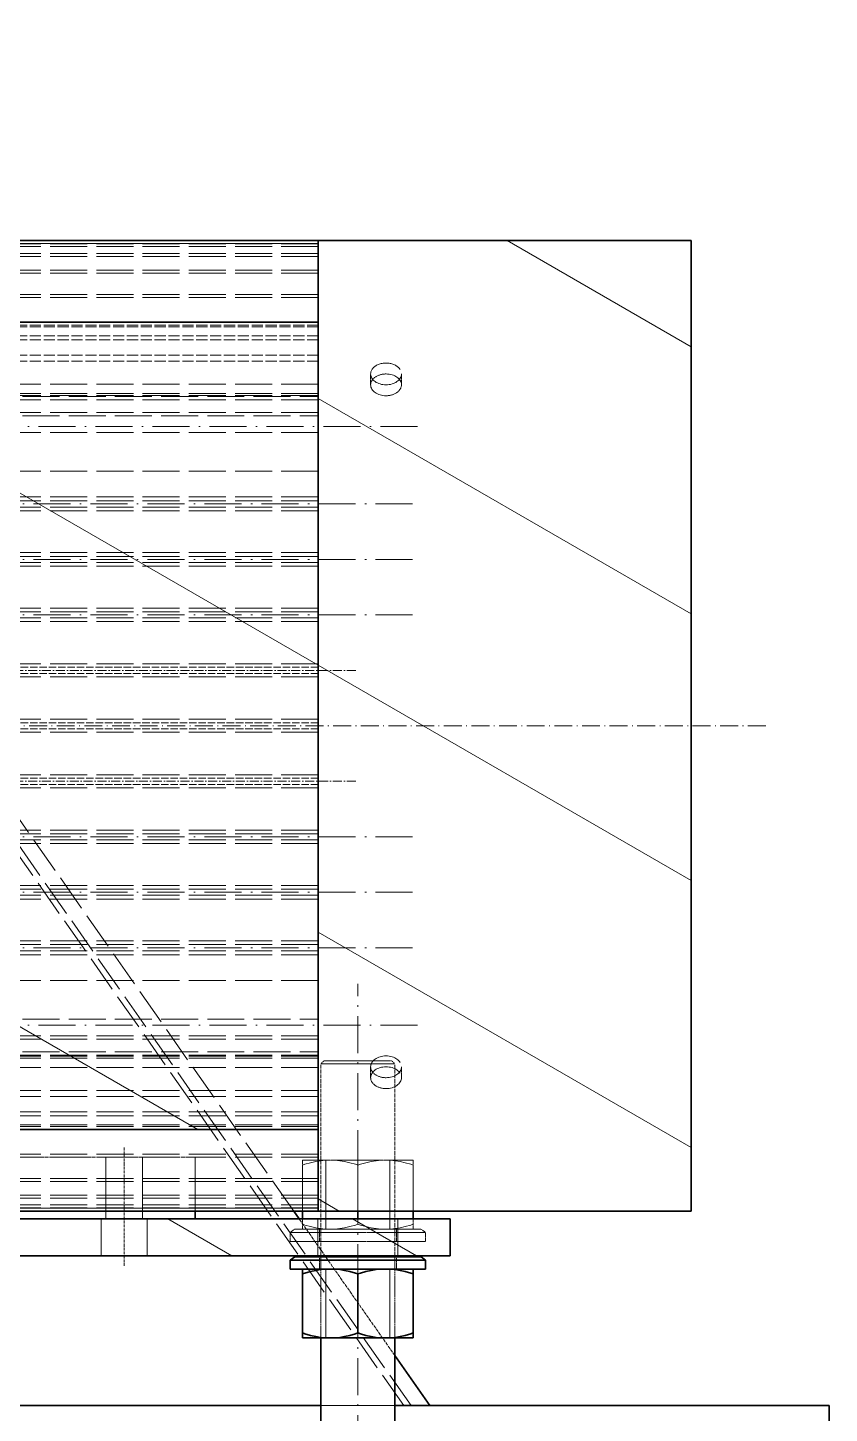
# Model space of a CAD drawing. Header units: millimetres. Extents: x 2784 to 32191, y 2597 to 23392.
# Drawn here: x 14695.6 to 14955.7, y 9419.3 to 9868.9 of the extents above; entities that cross this region are included whole.
import ezdxf

# ---------------------------------------------------------------- set-up
doc = ezdxf.new("R2010")
doc.units = ezdxf.units.MM
doc.linetypes.add('DASHDOT', pattern=[18.5, 12, -3, 0.5, -3])
doc.linetypes.add('DASHED', pattern=[15, 12, -3])

# ---------------------------------------------------------------- blocks, each defined once
blk = doc.blocks.new('A$C55E021B5')
at = {"color": 7, "linetype": 'DASHED', "lineweight": 13}
for p, q in [((135.74, 250.5), (580, 884.97)), ((138.08, 250.5), (580, 881.62)), ((173.83, 313.61), (426.95, 675.11)), ((165.85, 627.66), (471.85, 627.66)), ((165.85, 627.57), (471.85, 627.57)), ((165.85, 626.62), (471.85, 626.62)), ((165.85, 626.62), (471.85, 626.62)), ((165.85, 624.42), (471.85, 624.42)), ((165.85, 623.46), (471.85, 623.46)), ((165.85, 623.46), (471.85, 623.46)), ((165.85, 619), (471.85, 619)), ((165.85, 618.04), (471.85, 618.04)), ((165.85, 618.04), (471.85, 618.04)), ((165.85, 611.07), (471.85, 611.07)), ((165.85, 610.11), (471.85, 610.11)), ((165.85, 610.11), (471.85, 610.11)), ((165.85, 581.99), (471.85, 581.99)), ((165.85, 578.96), (471.85, 578.96)), ((165.85, 578.33), (471.85, 578.33)), ((471.85, 577.95), (165.85, 577.95)), ((165.85, 576.96), (471.85, 576.96)), ((165.85, 572.75), (471.85, 572.75)), ((471.85, 571.67), (165.85, 571.67)), ((165.85, 566.32), (471.85, 566.32)), ((165.85, 553.76), (471.85, 553.76)), ((165.85, 545.47), (471.85, 545.47)), ((165.85, 544.11), (471.85, 544.11)), ((165.85, 542.11), (471.85, 542.11)), ((165.85, 540.89), (471.85, 540.89)), ((165.85, 527.36), (471.85, 527.36)), ((165.85, 526.11), (471.85, 526.11)), ((165.85, 524.11), (471.85, 524.11)), ((165.85, 522.95), (471.85, 522.95)), ((165.85, 509.29), (471.85, 509.29)), ((165.85, 508.11), (471.85, 508.11)), ((165.85, 506.11), (471.85, 506.11)), ((165.85, 504.99), (471.85, 504.99)), ((165.85, 491.25), (471.85, 491.25)), ((165.85, 487), (471.85, 487)), ((165.85, 473.23), (471.85, 473.23)), ((165.85, 469), (471.85, 469)), ((165.85, 455.22), (471.85, 455.22)), ((165.85, 450.98), (471.85, 450.98)), ((165.85, 437.24), (471.85, 437.24)), ((165.85, 436.11), (471.85, 436.11)), ((165.85, 434.11), (471.85, 434.11)), ((165.85, 432.93), (471.85, 432.93)), ((165.85, 419.27), (471.85, 419.27)), ((165.85, 418.11), (471.85, 418.11)), ((165.85, 416.11), (471.85, 416.11)), ((165.85, 414.86), (471.85, 414.86)), ((165.85, 401.34), (471.85, 401.34)), ((165.85, 400.11), (471.85, 400.11)), ((165.85, 398.11), (471.85, 398.11)), ((165.85, 396.75), (471.85, 396.75)), ((165.85, 388.47), (471.85, 388.47)), ((471.85, 375.91), (165.85, 375.91)), ((165.85, 370.55), (471.85, 370.55)), ((165.85, 369.47), (471.85, 369.47)), ((471.85, 365.27), (165.85, 365.27)), ((165.85, 364.27), (471.85, 364.27)), ((165.85, 363.89), (471.85, 363.89)), ((165.85, 363.26), (471.85, 363.26)), ((165.85, 360.24), (471.85, 360.24)), ((165.85, 352.8), (471.85, 352.8)), ((165.85, 350.81), (471.85, 350.81)), ((165.85, 345.8), (471.85, 345.8)), ((165.85, 344.57), (471.85, 344.57)), ((165.85, 341.67), (471.85, 341.67)), ((165.85, 341.08), (471.85, 341.08)), ((165.85, 340.13), (471.85, 340.13)), ((165.85, 332.12), (471.85, 332.12)), ((165.85, 332.12), (471.85, 332.12)), ((165.85, 331.16), (471.85, 331.16)), ((165.85, 324.18), (471.85, 324.18)), ((165.85, 324.18), (471.85, 324.18)), ((165.85, 323.22), (471.85, 323.22)), ((165.85, 318.77), (471.85, 318.77)), ((165.85, 318.77), (471.85, 318.77)), ((165.85, 317.81), (471.85, 317.81)), ((165.85, 315.61), (471.85, 315.61)), ((165.85, 315.61), (471.85, 315.61)), ((165.85, 314.65), (471.85, 314.65)), ((165.85, 314.57), (471.85, 314.57))]:
    blk.add_line(p, q, dxfattribs=at)
at = {"color": 7, "lineweight": 35, "ltscale": 4.57764e-05}
for p, q in [((44.85, 628.61), (44.85, 628.59)), ((165.85, 628.59), (165.85, 628.61)), ((44.85, 313.64), (44.85, 313.61)), ((165.85, 313.61), (165.85, 313.64))]:
    blk.add_line(p, q, dxfattribs=at)
at = {"color": 7, "lineweight": 35, "ltscale": 0.201667}
for p, q in [((44.85, 628.61), (165.85, 628.61)), ((44.85, 628.59), (165.85, 628.59)), ((44.85, 313.64), (165.85, 313.64)), ((44.85, 313.61), (165.85, 313.61))]:
    blk.add_line(p, q, dxfattribs=at)
at = {"color": 7, "lineweight": 35}
for p, q in [((44.85, 313.64), (44.85, 628.59)), ((165.85, 628.59), (165.85, 313.64)), ((165.85, 340.15), (471.85, 340.15)), ((165.85, 340.13), (471.85, 340.13)), ((473, 311.11), (123, 311.11)), ((165.85, 313.61), (471.85, 313.61)), ((473, 299.11), (123, 299.11))]:
    blk.add_line(p, q, dxfattribs=at)
at = {"color": 7, "lineweight": 13, "ltscale": 0.114954}
blk.add_line((104.58, 628.59), (44.85, 594.1), dxfattribs=at)
at = {"color": 7, "linetype": 'DASHED', "lineweight": 13, "ltscale": 0.001594}
for p, q in [((165.85, 627.66), (165.85, 628.61)), ((165.85, 313.61), (165.85, 314.57))]:
    blk.add_line(p, q, dxfattribs=at)
at = {"color": 7, "lineweight": 35, "ltscale": 0.21}
blk.add_line((165.85, 628.61), (291.85, 628.61), dxfattribs=at)
at = {"color": 7, "linetype": 'DASHED', "lineweight": 13, "ltscale": 0.042601}
for p, q in [((165.85, 627.66), (165.85, 602.1)), ((165.85, 340.13), (165.85, 314.57))]:
    blk.add_line(p, q, dxfattribs=at)
at = {"color": 7, "lineweight": 13, "ltscale": 0.289167}
blk.add_line((165.85, 627.66), (339.35, 627.66), dxfattribs=at)
at = {"color": 7, "lineweight": 13, "ltscale": 0.371198}
blk.add_line((358.73, 602.11), (165.85, 490.75), dxfattribs=at)
at = {"color": 7, "linetype": 'DASHED', "lineweight": 13, "ltscale": 0.21025}
blk.add_line((165.85, 602.1), (292, 602.1), dxfattribs=at)
at = {"color": 7, "linetype": 'DASHED', "lineweight": 13, "ltscale": 2.63214e-05}
blk.add_line((165.85, 602.08), (165.85, 602.1), dxfattribs=at)
at = {"color": 7, "lineweight": 35, "ltscale": 0.21025}
blk.add_line((165.85, 602.1), (292, 602.1), dxfattribs=at)
at = {"color": 7, "lineweight": 35, "ltscale": 0.436557}
blk.add_line((165.85, 602.08), (165.85, 340.15), dxfattribs=at)
at = {"color": 7, "lineweight": 35, "ltscale": 0.210486}
blk.add_line((165.85, 602.08), (292.14, 602.08), dxfattribs=at)
at = {"color": 7, "linetype": 'DASHED', "lineweight": 13, "ltscale": 0.3}
for p, q in [((165.85, 601.15), (345.85, 601.15)), ((165.85, 600.56), (345.85, 600.56)), ((165.85, 597.66), (345.85, 597.66)), ((165.85, 596.43), (345.85, 596.43)), ((165.85, 591.42), (345.85, 591.42)), ((165.85, 589.42), (345.85, 589.42))]:
    blk.add_line(p, q, dxfattribs=at)
at = {"color": 7, "linetype": 'DASHED', "lineweight": 13, "ltscale": 0.005893}
for p, q in [((138.85, 581.77), (138.85, 585.31)), ((148.85, 581.77), (148.85, 585.31)), ((138.85, 360.45), (138.85, 356.92)), ((148.85, 360.45), (148.85, 356.92))]:
    blk.add_line(p, q, dxfattribs=at)
at = {"color": 7, "lineweight": 13, "ltscale": 0.232865}
for p, q in [((165.85, 577.36), (44.85, 507.5)), ((165.85, 490.75), (44.85, 420.89)), ((165.85, 404.15), (44.85, 334.29))]:
    blk.add_line(p, q, dxfattribs=at)
at = {"color": 7, "linetype": 'DASHDOT', "lineweight": 13}
for p, q in [((133.65, 568.23), (520.05, 568.23)), ((135.25, 543.11), (502.45, 543.11)), ((135.25, 525.11), (502.45, 525.11)), ((135.25, 507.11), (502.45, 507.11)), ((135.25, 435.11), (502.45, 435.11)), ((135.25, 417.11), (502.45, 417.11)), ((135.25, 399.11), (502.45, 399.11)), ((153, 87.42), (153, 387.42)), ((133.65, 374), (520.05, 374))]:
    blk.add_line(p, q, dxfattribs=at)
at = {"color": 7, "lineweight": 13}
for p, q in [((471.85, 494.22), (204.99, 340.15)), ((165.85, 314.57), (471.85, 314.57))]:
    blk.add_line(p, q, dxfattribs=at)
at = {"color": 7, "linetype": 'DASHDOT', "lineweight": 13, "ltscale": 0.243001}
for p, q in [((153.7, 489.11), (299.5, 489.11)), ((153.7, 453.11), (299.5, 453.11))]:
    blk.add_line(p, q, dxfattribs=at)
at = {"color": 7, "linetype": 'DASHED', "lineweight": 13, "ltscale": 0.2025}
for p, q in [((165.85, 490.11), (287.35, 490.11)), ((165.85, 488.11), (287.35, 488.11)), ((165.85, 472.11), (287.35, 472.11)), ((165.85, 470.11), (287.35, 470.11)), ((165.85, 454.11), (287.35, 454.11)), ((165.85, 452.11), (287.35, 452.11))]:
    blk.add_line(p, q, dxfattribs=at)
at = {"color": 7, "linetype": 'DASHDOT', "lineweight": 13, "ltscale": 0.485001}
blk.add_line((20.6, 471.11), (311.6, 471.11), dxfattribs=at)
at = {"color": 7, "linetype": 'DASHED', "lineweight": 13, "ltscale": 0.002357}
for p, q in [((142, 362.42), (141, 361.42)), ((164, 362.42), (165, 361.42))]:
    blk.add_line(p, q, dxfattribs=at)
at = {"color": 7, "linetype": 'DASHED', "lineweight": 13, "ltscale": 0.037552}
for p, q in [((163.53, 361.42), (141, 361.42)), ((165, 361.42), (142.47, 361.42))]:
    blk.add_line(p, q, dxfattribs=at)
at = {"color": 7, "linetype": 'DASHED', "lineweight": 13, "ltscale": 0.103846}
for p, q in [((141, 299.11), (141, 361.42)), ((165, 299.11), (165, 361.42))]:
    blk.add_line(p, q, dxfattribs=at)
at = {"color": 7, "linetype": 'DASHED', "lineweight": 13, "ltscale": 0.002244}
blk.add_line((143.35, 362.42), (142, 362.42), dxfattribs=at)
at = {"color": 7, "linetype": 'DASHED', "lineweight": 13, "ltscale": 0.034422}
blk.add_line((164, 362.42), (143.35, 362.42), dxfattribs=at)
at = {"color": 7, "linetype": 'DASHED', "lineweight": 13, "ltscale": 2.67029e-05}
blk.add_line((165.85, 340.13), (165.85, 340.15), dxfattribs=at)
at = {"color": 7, "linetype": 'DASHDOT', "lineweight": 13, "ltscale": 0.064}
blk.add_line((228.85, 295.91), (228.85, 334.31), dxfattribs=at)
at = {"color": 7, "linetype": 'DASHED', "lineweight": 13, "ltscale": 0.012392}
for p, q in [((142.43, 330.1), (135, 330.1)), ((171, 330.1), (163.56, 330.1)), ((142.43, 307.8), (135, 307.8)), ((171, 307.8), (163.56, 307.8))]:
    blk.add_line(p, q, dxfattribs=at)
at = {"color": 7, "linetype": 'DASHED', "lineweight": 13, "ltscale": 0.002592}
for p, q in [((135, 330.1), (135, 328.55)), ((171, 330.1), (171, 328.55)), ((135, 307.8), (135, 309.36)), ((171, 307.8), (171, 309.36))]:
    blk.add_line(p, q, dxfattribs=at)
at = {"color": 7, "linetype": 'DASHED', "lineweight": 13, "ltscale": 0.02489}
for p, q in [((135, 313.61), (135, 328.55)), ((153, 313.61), (153, 328.55)), ((171, 313.61), (171, 328.55))]:
    blk.add_line(p, q, dxfattribs=at)
at = {"color": 7, "linetype": 'DASHED', "lineweight": 13, "ltscale": 0.005215}
for p, q in [((142.43, 330.1), (145.56, 330.1)), ((160.43, 330.1), (163.56, 330.1)), ((142.43, 307.8), (145.56, 307.8)), ((160.43, 307.8), (163.56, 307.8)), ((142.43, 294.8), (145.56, 294.8)), ((160.43, 294.8), (163.56, 294.8))]:
    blk.add_line(p, q, dxfattribs=at)
at = {"color": 7, "linetype": 'DASHED', "lineweight": 13, "ltscale": 0.037167}
for p, q in [((142.62, 307.8), (142.62, 330.1)), ((163.38, 307.8), (163.38, 330.1)), ((142.62, 272.5), (142.62, 294.8)), ((163.38, 272.5), (163.38, 294.8))]:
    blk.add_line(p, q, dxfattribs=at)
at = {"color": 7, "linetype": 'DASHED', "lineweight": 13, "ltscale": 0.024784}
for p, q in [((160.43, 330.1), (145.56, 330.1)), ((160.43, 307.8), (145.56, 307.8)), ((160.43, 294.8), (145.56, 294.8))]:
    blk.add_line(p, q, dxfattribs=at)
at = {"color": 7, "linetype": 'DASHED', "lineweight": 13, "ltscale": 0.031982}
for p, q in [((153, 309.36), (153, 328.55)), ((153, 274.06), (153, 293.25))]:
    blk.add_line(p, q, dxfattribs=at)
at = {"color": 7, "linetype": 'DASHED', "lineweight": 13, "ltscale": 0.101667}
blk.add_line((266.85, 331.11), (205.85, 331.11), dxfattribs=at)
at = {"color": 7, "linetype": 'DASHED', "lineweight": 13, "ltscale": 0.029166}
blk.add_line((205.85, 331.11), (205.85, 313.61), dxfattribs=at)
at = {"color": 7, "linetype": 'DASHED', "lineweight": 13, "ltscale": 0.033333}
for p, q in [((222.85, 311.11), (222.85, 331.11)), ((234.85, 311.11), (234.85, 331.11))]:
    blk.add_line(p, q, dxfattribs=at)
at = {"color": 7, "lineweight": 13, "ltscale": 0.013027}
blk.add_line((165.85, 317.55), (159.08, 313.64), dxfattribs=at)
at = {"color": 7, "lineweight": 35, "ltscale": 0.02}
blk.add_line((123, 311.11), (123, 299.11), dxfattribs=at)
at = {"color": 7, "lineweight": 13, "ltscale": 0.04}
for p, q in [((154.7, 311.11), (133.92, 299.11)), ((214.7, 311.11), (193.92, 299.11))]:
    blk.add_line(p, q, dxfattribs=at)
at = {"color": 7, "lineweight": 35, "ltscale": 0.004167}
for p, q in [((135, 311.11), (135, 313.61)), ((153, 311.11), (153, 313.61)), ((171, 311.11), (171, 313.61)), ((205.85, 313.61), (205.85, 311.11))]:
    blk.add_line(p, q, dxfattribs=at)
at = {"color": 7, "linetype": 'DASHED', "lineweight": 13, "ltscale": 0.002925}
for p, q in [((135, 309.36), (135, 311.11)), ((153, 309.36), (153, 311.11)), ((171, 309.36), (171, 311.11))]:
    blk.add_line(p, q, dxfattribs=at)
at = {"color": 7, "linetype": 'DASHED', "lineweight": 13, "ltscale": 0.02}
for p, q in [((140, 299.11), (140, 311.11)), ((166, 299.11), (166, 311.11)), ((221.35, 299.11), (221.35, 311.11)), ((236.35, 299.11), (236.35, 311.11))]:
    blk.add_line(p, q, dxfattribs=at)
at = {"color": 7, "linetype": 'DASHED', "lineweight": 13, "ltscale": 0.090304}
blk.add_line((141, 266.73), (172.08, 311.11), dxfattribs=at)
at = {"color": 7, "lineweight": 35, "ltscale": 0.005087}
blk.add_line((172.08, 311.11), (173.83, 313.61), dxfattribs=at)
at = {"color": 7, "linetype": 'DASHED', "lineweight": 13, "ltscale": 0.426667}
blk.add_line((461.85, 311.11), (205.85, 311.11), dxfattribs=at)
at = {"color": 7, "linetype": 'DASHED', "lineweight": 13, "ltscale": 0.003151}
for p, q in [((132.5, 307.8), (131, 306.65)), ((173.5, 307.8), (175, 306.65))]:
    blk.add_line(p, q, dxfattribs=at)
at = {"color": 7, "linetype": 'DASHED', "lineweight": 13, "ltscale": 0.036667}
for p, q in [((153, 306.65), (131, 306.65)), ((153, 303.8), (131, 303.8)), ((153, 297.65), (131, 297.65))]:
    blk.add_line(p, q, dxfattribs=at)
at = {"color": 7, "linetype": 'DASHED', "lineweight": 13, "ltscale": 0.004749}
for p, q in [((131, 303.8), (131, 306.65)), ((175, 303.8), (175, 306.65))]:
    blk.add_line(p, q, dxfattribs=at)
at = {"color": 7, "linetype": 'DASHED', "lineweight": 13, "ltscale": 0.034167}
blk.add_line((153, 307.8), (132.5, 307.8), dxfattribs=at)
at = {"color": 7, "linetype": 'DASHED', "lineweight": 13, "ltscale": 0.006667}
for p, q in [((140.5, 303.8), (140.5, 307.8)), ((165.5, 303.8), (165.5, 307.8)), ((140.5, 294.8), (140.5, 298.8)), ((165.5, 294.8), (165.5, 298.8))]:
    blk.add_line(p, q, dxfattribs=at)
at = {"color": 7, "linetype": 'DASHED', "lineweight": 13, "ltscale": 0.034166}
blk.add_line((173.5, 307.8), (153, 307.8), dxfattribs=at)
at = {"color": 7, "linetype": 'DASHED', "lineweight": 13, "ltscale": 0.036666}
for p, q in [((175, 306.65), (153, 306.65)), ((175, 303.8), (153, 303.8)), ((175, 297.65), (153, 297.65))]:
    blk.add_line(p, q, dxfattribs=at)
at = {"color": 7, "lineweight": 35, "ltscale": 0.003151}
for p, q in [((132.5, 298.8), (131, 297.65)), ((173.5, 298.8), (175, 297.65))]:
    blk.add_line(p, q, dxfattribs=at)
at = {"color": 7, "lineweight": 35, "ltscale": 0.036667}
for p, q in [((153, 297.65), (131, 297.65)), ((153, 294.8), (131, 294.8))]:
    blk.add_line(p, q, dxfattribs=at)
at = {"color": 7, "lineweight": 35, "ltscale": 0.004748}
for p, q in [((131, 294.8), (131, 297.65)), ((175, 294.8), (175, 297.65))]:
    blk.add_line(p, q, dxfattribs=at)
at = {"color": 7, "lineweight": 35, "ltscale": 0.034167}
blk.add_line((153, 298.8), (132.5, 298.8), dxfattribs=at)
at = {"color": 7, "lineweight": 35, "ltscale": 0.000518036}
for p, q in [((141, 298.8), (141, 299.11)), ((165, 298.8), (165, 299.11))]:
    blk.add_line(p, q, dxfattribs=at)
at = {"color": 7, "linetype": 'DASHED', "lineweight": 13, "ltscale": 0.043833}
for p, q in [((141, 272.5), (141, 298.8)), ((165, 272.5), (165, 298.8))]:
    blk.add_line(p, q, dxfattribs=at)
at = {"color": 7, "lineweight": 35, "ltscale": 0.034166}
blk.add_line((173.5, 298.8), (153, 298.8), dxfattribs=at)
at = {"color": 7, "lineweight": 35, "ltscale": 0.036666}
for p, q in [((175, 297.65), (153, 297.65)), ((175, 294.8), (153, 294.8))]:
    blk.add_line(p, q, dxfattribs=at)
at = {"color": 7, "lineweight": 35, "ltscale": 0.006379}
blk.add_line((138.83, 294.8), (135, 294.8), dxfattribs=at)
at = {"color": 7, "lineweight": 35, "ltscale": 0.002592}
for p, q in [((135, 294.8), (135, 293.25)), ((171, 294.8), (171, 293.25)), ((135, 272.5), (135, 274.06)), ((171, 272.5), (171, 274.06))]:
    blk.add_line(p, q, dxfattribs=at)
at = {"color": 7, "lineweight": 35, "ltscale": 0.031982}
for p, q in [((135, 274.06), (135, 293.25)), ((153, 274.06), (153, 293.25)), ((171, 274.06), (171, 293.25))]:
    blk.add_line(p, q, dxfattribs=at)
at = {"color": 7, "linetype": 'DASHED', "lineweight": 13, "ltscale": 0.006013}
blk.add_line((142.43, 294.8), (138.83, 294.8), dxfattribs=at)
at = {"color": 7, "linetype": 'DASHED', "lineweight": 13, "ltscale": 0.006026}
blk.add_line((167.18, 294.8), (163.56, 294.8), dxfattribs=at)
at = {"color": 7, "lineweight": 35, "ltscale": 0.006367}
blk.add_line((171, 294.8), (167.18, 294.8), dxfattribs=at)
at = {"color": 7, "lineweight": 35, "ltscale": 0.012392}
for p, q in [((142.43, 272.5), (135, 272.5)), ((171, 272.5), (163.56, 272.5))]:
    blk.add_line(p, q, dxfattribs=at)
at = {"color": 7, "lineweight": 35, "ltscale": 0.103337}
for p, q in [((141, 210.5), (141, 272.5)), ((165, 210.5), (165, 272.5))]:
    blk.add_line(p, q, dxfattribs=at)
at = {"color": 7, "lineweight": 35, "ltscale": 0.005215}
for p, q in [((142.43, 272.5), (145.56, 272.5)), ((160.43, 272.5), (163.56, 272.5))]:
    blk.add_line(p, q, dxfattribs=at)
at = {"color": 7, "lineweight": 35, "ltscale": 0.024784}
blk.add_line((160.43, 272.5), (145.56, 272.5), dxfattribs=at)
at = {"color": 7, "lineweight": 35, "ltscale": 0.033021}
blk.add_line((129.64, 250.5), (141, 266.73), dxfattribs=at)
at = {"color": 7, "lineweight": 35, "ltscale": 0.235001}
blk.add_line((141, 250.5), (0, 250.5), dxfattribs=at)
at = {"color": 7, "lineweight": 35, "ltscale": 0.233333}
blk.add_line((0, 250.5), (0, 110.5), dxfattribs=at)
at = {"color": 7, "lineweight": 35, "ltscale": 0.018941}
blk.add_line((129.64, 250.5), (141, 250.5), dxfattribs=at)
at = {"color": 7, "linetype": 'DASHED', "lineweight": 13, "ltscale": 0.039999}
for p, q in [((165, 250.5), (141, 250.5)), ((141, 250.5), (165, 250.5))]:
    blk.add_line(p, q, dxfattribs=at)
at = {"color": 7, "lineweight": 35, "ltscale": 0.443333}
blk.add_line((431, 250.5), (165, 250.5), dxfattribs=at)
at = {"color": 7, "lineweight": 35, "ltscale": 0.225908}
blk.add_line((165, 250.5), (300.54, 250.5), dxfattribs=at)
at = {"color": 7, "linetype": 'DASHED', "lineweight": 13}
for points in [[(142.43, 330.1), (140.9, 329.95), (139.31, 329.69), (137.63, 329.32), (135.82, 328.81), (135, 328.55)], [(142.43, 330.1), (140.9, 329.95), (139.31, 329.69), (137.63, 329.32), (135.82, 328.81), (135, 328.55)], [(145.56, 330.1), (147.1, 329.95), (148.69, 329.69), (150.37, 329.32), (152.18, 328.81), (153, 328.55)], [(145.56, 330.1), (147.1, 329.95), (148.69, 329.69), (150.37, 329.32), (152.18, 328.81), (153, 328.55)], [(160.43, 330.1), (158.9, 329.95), (157.31, 329.69), (155.63, 329.32), (153.82, 328.81), (153, 328.55)], [(160.43, 330.1), (158.9, 329.95), (157.31, 329.69), (155.63, 329.32), (153.82, 328.81), (153, 328.55)], [(163.56, 330.1), (165.1, 329.95), (166.69, 329.69), (168.37, 329.32), (170.18, 328.81), (171, 328.55)], [(163.56, 330.1), (165.1, 329.95), (166.69, 329.69), (168.37, 329.32), (170.18, 328.81), (171, 328.55)], [(142.43, 307.8), (140.9, 307.95), (139.31, 308.21), (137.63, 308.58), (135.82, 309.09), (135, 309.36)], [(142.43, 307.8), (140.9, 307.95), (139.31, 308.21), (137.63, 308.58), (135.82, 309.09), (135, 309.36)], [(145.56, 307.8), (147.1, 307.95), (148.69, 308.21), (150.37, 308.58), (152.18, 309.09), (153, 309.36)], [(145.56, 307.8), (147.1, 307.95), (148.69, 308.21), (150.37, 308.58), (152.18, 309.09), (153, 309.36)], [(160.43, 307.8), (158.9, 307.95), (157.31, 308.21), (155.63, 308.58), (153.82, 309.09), (153, 309.36)], [(160.43, 307.8), (158.9, 307.95), (157.31, 308.21), (155.63, 308.58), (153.82, 309.09), (153, 309.36)], [(163.56, 307.8), (165.1, 307.95), (166.69, 308.21), (168.37, 308.58), (170.18, 309.09), (171, 309.36)], [(163.56, 307.8), (165.1, 307.95), (166.69, 308.21), (168.37, 308.58), (170.18, 309.09), (171, 309.36)], [(142.43, 294.8), (140.9, 294.65), (139.31, 294.39), (137.63, 294.02), (135.82, 293.51), (135, 293.25)], [(145.56, 294.8), (147.1, 294.65), (148.69, 294.39), (150.37, 294.02), (152.18, 293.51), (153, 293.25)], [(160.43, 294.8), (158.9, 294.65), (157.31, 294.39), (155.63, 294.02), (153.82, 293.51), (153, 293.25)], [(163.56, 294.8), (165.1, 294.65), (166.69, 294.39), (168.37, 294.02), (170.18, 293.51), (171, 293.25)], [(142.43, 272.5), (140.9, 272.65), (139.31, 272.91), (137.63, 273.28), (135.82, 273.79), (135, 274.06)], [(145.56, 272.5), (147.1, 272.65), (148.69, 272.91), (150.37, 273.28), (152.18, 273.79), (153, 274.06)], [(160.43, 272.5), (158.9, 272.65), (157.31, 272.91), (155.63, 273.28), (153.82, 273.79), (153, 274.06)], [(163.56, 272.5), (165.1, 272.65), (166.69, 272.91), (168.37, 273.28), (170.18, 273.79), (171, 274.06)]]:
    blk.add_lwpolyline(points, dxfattribs=at)
at = {"color": 7, "lineweight": 35}
for points in [[(142.43, 294.8), (140.9, 294.65), (139.31, 294.39), (137.63, 294.02), (135.82, 293.51), (135, 293.25)], [(145.56, 294.8), (147.1, 294.65), (148.69, 294.39), (150.37, 294.02), (152.18, 293.51), (153, 293.25)], [(160.43, 294.8), (158.9, 294.65), (157.31, 294.39), (155.63, 294.02), (153.82, 293.51), (153, 293.25)], [(163.56, 294.8), (165.1, 294.65), (166.69, 294.39), (168.37, 294.02), (170.18, 293.51), (171, 293.25)], [(142.43, 272.5), (140.9, 272.65), (139.31, 272.91), (137.63, 273.28), (135.82, 273.79), (135, 274.06)], [(145.56, 272.5), (147.1, 272.65), (148.69, 272.91), (150.37, 273.28), (152.18, 273.79), (153, 274.06)], [(160.43, 272.5), (158.9, 272.65), (157.31, 272.91), (155.63, 273.28), (153.82, 273.79), (153, 274.06)], [(163.56, 272.5), (165.1, 272.65), (166.69, 272.91), (168.37, 273.28), (170.18, 273.79), (171, 274.06)]]:
    blk.add_lwpolyline(points, dxfattribs=at)
at = {"color": 7, "linetype": 'DASHED', "lineweight": 13}
for centre, major_axis, start_param, end_param in [((143.85, 585.31), (5, 0), 6.283185, 9.424778), ((143.85, 581.77), (-5, 0), 4.712389, 6.283185), ((143.85, 585.31), (5, 0), 3.141593, 4.712389), ((143.85, 581.77), (5, 0), 6.283185, 7.853982), ((143.85, 585.31), (5, 0), 4.712389, 6.283185), ((143.85, 581.77), (-5, 0), 6.283185, 7.853982), ((143.85, 581.77), (5, 0), 4.712389, 6.283185), ((143.85, 360.45), (-5, 0), 3.141593, 6.283185), ((143.85, 356.92), (-5, 0), 3.141593, 6.283185), ((143.85, 360.45), (-5, 0), 0, 1.570796), ((143.85, 360.45), (-5, 0), 1.570796, 3.141593), ((143.85, 356.92), (-5, 0), 0, 1.570796), ((143.85, 356.92), (-5, 0), 1.570796, 3.141593)]:
    blk.add_ellipse(centre, major_axis=major_axis, ratio=0.707107, start_param=start_param, end_param=end_param, dxfattribs=at)
blk = doc.blocks.new('1')
at = {"xscale": -1}
blk.add_blockref('A$C55E021B5', (14955.73, 9171.25), dxfattribs=at)
blk = doc.blocks.new('1.')
blk.add_blockref('1', (0, 0))

msp = doc.modelspace()

# ---------------------------------------------------------------- block references
msp.add_blockref('1.', (0, 0))

doc.saveas('drawing.dxf')
